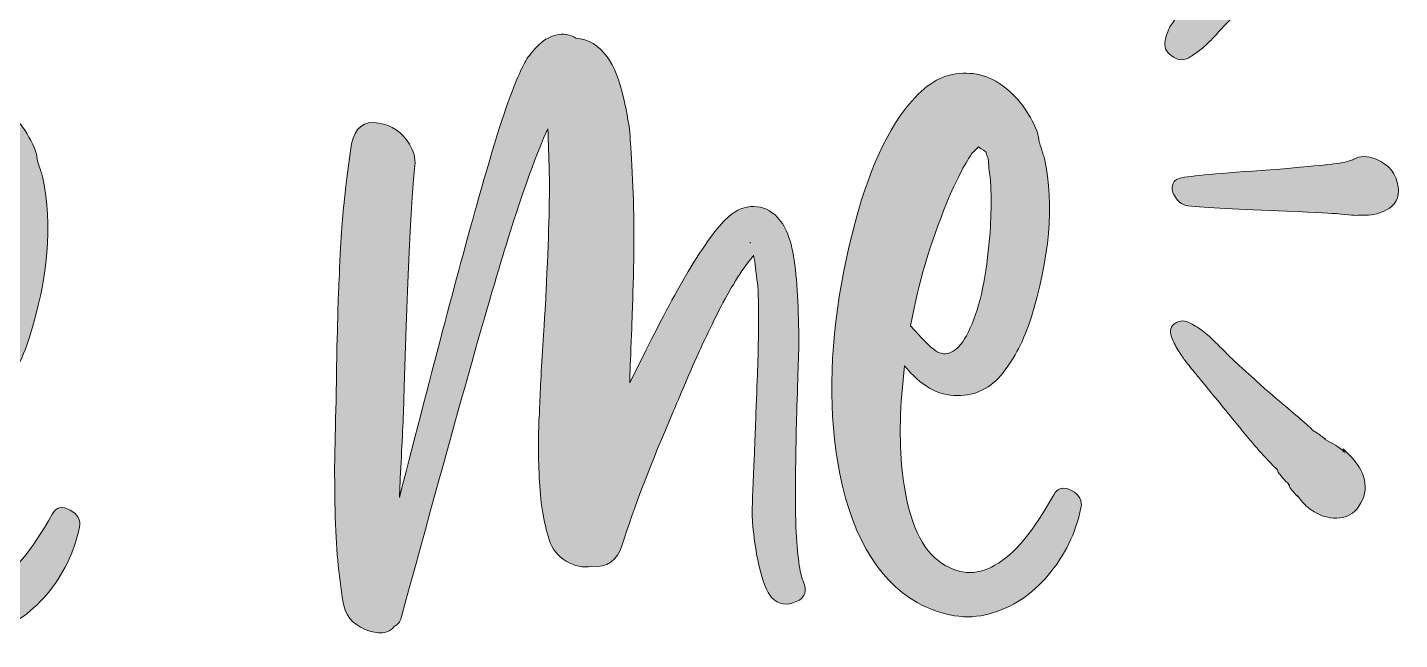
# Model space of a CAD drawing. Header units: inches. Extents: x 177 to 903, y -1039 to -42.
# Drawn here: x 547.4 to 882.3, y -1010.3 to -861 of the extents above; entities that cross this region are included whole.
import ezdxf

# ---------------------------------------------------------------- set-up
doc = ezdxf.new("R2010")
doc.units = ezdxf.units.IN
doc.header["$MEASUREMENT"] = 0
doc.layers.add('Layer 1', color=7, linetype='Continuous')

# ---------------------------------------------------------------- blocks, each defined once
blk = doc.blocks.new('block 4')
at = {"layer": 'Layer 1', "true_color": 0x04d3da}
h = blk.add_hatch(color=132, dxfattribs=at)
h.dxf.hatch_style = 2
edge = h.paths.add_edge_path()
edge.add_spline(control_points=[(830.54, -868.57), (831.44, -868.1), (832.35, -867.51), (833.25, -866.8), (834.15, -866.1), (834.91, -865.45), (835.54, -864.84), (836.17, -864.24), (836.95, -863.42), (837.89, -862.4), (838.83, -861.37), (839.52, -860.63), (839.97, -860.16), (844.73, -855.5), (847.82, -852.52), (849.26, -851.21), (849.88, -850.65), (851.32, -849.39), (853.57, -847.43), (855.82, -845.46), (857.52, -843.92), (858.69, -842.8), (858.78, -842.71), (858.87, -842.59), (858.96, -842.46), (859.04, -842.32), (859.16, -842.2), (859.29, -842.11), (859.43, -842.01), (859.54, -841.92), (859.63, -841.83), (859.72, -841.73), (859.99, -841.55), (860.44, -841.26), (860.44, -841.26), (860.17, -841.4), (860.17, -841.4), (860.62, -841.12), (861.25, -840.68), (862.06, -840.07), (862.87, -839.46), (863.41, -839.06), (863.69, -838.87), (863.95, -838.68), (864.14, -838.54), (864.23, -838.45), (864.23, -838.45), (864.37, -838.58), (864.37, -838.58), (864.37, -838.58), (864.77, -838.44), (864.77, -838.44), (864.77, -838.44), (866.39, -837.17), (866.39, -837.17), (866.66, -836.98), (866.84, -836.84), (866.93, -836.75), (866.93, -836.75), (867.88, -836.18), (867.88, -836.18), (868.24, -835.99), (868.64, -835.57), (869.09, -834.93), (871.77, -831.68), (871.93, -828.2), (869.57, -824.5), (869.57, -824.5), (869.57, -824.36), (869.57, -824.36), (868.72, -823.01), (867.61, -821.93), (866.22, -821.14), (866.22, -821.14), (866.22, -821), (866.22, -821), (866.22, -821), (866.08, -820.86), (866.08, -820.86), (862.65, -818.56), (859.14, -818.76), (855.53, -821.48), (855.44, -821.58), (855.27, -821.76), (855, -822.04), (854.73, -822.32), (854.46, -822.62), (854.19, -822.95), (853.92, -823.27), (853.74, -823.48), (853.66, -823.57), (853.57, -823.67), (853.52, -823.76), (853.52, -823.85), (852.54, -825.15), (852.01, -825.89), (851.92, -826.07), (852.01, -826.07), (851.97, -826.26), (851.8, -826.63), (850.28, -828.67), (849.39, -829.96), (849.13, -830.51), (849.13, -830.51), (849, -830.65), (849, -830.65), (848.81, -830.75), (848.59, -830.96), (848.32, -831.28), (848.06, -831.61), (847.88, -831.86), (847.79, -832.05), (845.38, -834.84), (842.7, -838.23), (839.76, -842.21), (838.87, -843.42), (837.58, -845.18), (835.89, -847.49), (834.2, -849.81), (832.99, -851.44), (832.28, -852.36), (831.84, -853.01), (831.15, -853.98), (830.21, -855.28), (829.28, -856.58), (828.59, -857.55), (828.15, -858.2), (827.97, -858.48), (827.66, -858.92), (827.21, -859.52), (826.77, -860.12), (826.46, -860.56), (826.28, -860.84), (825.75, -861.86), (825.36, -863.01), (825.11, -864.29), (824.77, -865.67), (825.27, -866.87), (826.62, -867.89), (827.97, -868.92), (829.27, -869.14), (830.54, -868.57)], knot_values=[0, 0, 0, 0, 1, 1, 1, 2, 2, 2, 3, 3, 3, 4, 4, 4, 5, 5, 5, 6, 6, 6, 7, 7, 7, 8, 8, 8, 9, 9, 9, 10, 10, 10, 11, 11, 11, 12, 12, 12, 13, 13, 13, 14, 14, 14, 15, 15, 15, 16, 16, 16, 17, 17, 17, 18, 18, 18, 19, 19, 19, 20, 20, 20, 21, 21, 21, 22, 22, 22, 23, 23, 23, 24, 24, 24, 25, 25, 25, 26, 26, 26, 27, 27, 27, 28, 28, 28, 29, 29, 29, 30, 30, 30, 31, 31, 31, 32, 32, 32, 33, 33, 33, 34, 34, 34, 35, 35, 35, 36, 36, 36, 37, 37, 37, 38, 38, 38, 39, 39, 39, 40, 40, 40, 41, 41, 41, 42, 42, 42, 43, 43, 43, 44, 44, 44, 45, 45, 45, 46, 46, 46, 47, 47, 47, 47], degree=3, periodic=1)
h = blk.add_hatch(color=132, dxfattribs=at)
h.dxf.hatch_style = 2
edge = h.paths.add_edge_path()
edge.add_spline(control_points=[(735.02, -982.82), (734.84, -978.26), (734.84, -971.31), (735.03, -961.99), (735.08, -959.79), (735.17, -956.39), (735.31, -951.77), (735.45, -947.15), (735.56, -943.47), (735.65, -940.73), (735.73, -937.98), (735.71, -934.65), (735.59, -930.72), (735.47, -926.8), (735.24, -923.24), (734.9, -920.04), (734.23, -913.84), (732.78, -909.62), (730.54, -907.38), (728.86, -905.59), (726.93, -904.69), (724.73, -904.68), (722.54, -904.68), (720.55, -905.47), (718.75, -907.06), (716.41, -908.93), (713.29, -913.06), (709.39, -919.44), (705.94, -925.17), (702.28, -931.96), (698.41, -939.8), (698.41, -939.8), (694.45, -947.69), (694.45, -947.69), (694.5, -945.41), (694.62, -942.05), (694.81, -937.61), (694.99, -933.18), (695.11, -929.86), (695.16, -927.67), (695.59, -916.79), (695.58, -906.96), (695.14, -898.2), (694.86, -893.09), (694.65, -889.5), (694.52, -887.45), (694.39, -885.4), (693.85, -882.28), (692.9, -878.09), (691.95, -873.91), (690.63, -870.6), (688.94, -868.16), (686.87, -865.37), (684.33, -863.86), (681.31, -863.65), (679.92, -862.67), (678.27, -862.43), (676.36, -862.92), (674.73, -863.32), (673.21, -864.24), (671.82, -865.68), (670.43, -867.13), (669.43, -868.42), (668.81, -869.58), (668.2, -870.74), (667.45, -872.37), (666.58, -874.49), (664.4, -879.65), (661.38, -889.07), (657.53, -902.76), (653, -918.84), (646.57, -943.14), (638.25, -975.65), (638.3, -973.55), (638.42, -970.69), (638.63, -967.07), (638.83, -963.46), (639, -960.17), (639.12, -957.2), (639.25, -954.22), (639.33, -951.41), (639.37, -948.76), (640.29, -920.6), (641.17, -902.58), (642.03, -894.7), (642.17, -892.87), (641.73, -891.14), (640.69, -889.52), (638.9, -886.54), (636.4, -884.81), (633.19, -884.32), (629.52, -883.75), (627.32, -885.44), (626.57, -889.38), (626.08, -892.41), (625.64, -895.64), (625.25, -899.07), (624.86, -902.51), (624.55, -905.41), (624.32, -907.79), (624.09, -910.17), (623.89, -913.58), (623.7, -918.02), (623.51, -922.45), (623.38, -925.4), (623.32, -926.87), (623.26, -928.33), (623.16, -931.71), (623.04, -937.01), (622.91, -942.32), (622.86, -945.33), (622.87, -946.06), (622.88, -946.7), (622.81, -950.16), (622.66, -956.42), (622.51, -962.68), (622.43, -966.77), (622.42, -968.69), (622.41, -970.61), (622.45, -973.95), (622.54, -978.69), (622.63, -983.45), (622.85, -987.53), (623.19, -990.95), (623.53, -994.37), (623.97, -997.81), (624.49, -1001.27), (624.91, -1004.28), (626.71, -1006.46), (629.89, -1007.82), (633.07, -1009.17), (635.47, -1008.92), (637.07, -1007.06), (637.89, -1006.68), (638.42, -1005.98), (638.68, -1004.97), (651.99, -956.19), (660.67, -925.41), (664.72, -912.63), (668.5, -900.5), (671.75, -891.52), (674.47, -885.71), (674.5, -886.9), (674.55, -888.7), (674.65, -891.12), (674.74, -893.54), (674.8, -895.35), (674.82, -896.53), (674.94, -902.93), (674.67, -912.53), (674.01, -925.33), (673.95, -927.07), (673.69, -931.51), (673.24, -938.65), (672.78, -945.78), (672.5, -951.32), (672.39, -955.25), (672.11, -959.73), (672.1, -964.9), (672.35, -970.74), (672.6, -976.58), (673.41, -981.64), (674.77, -985.91), (675.45, -988.18), (676.84, -989.93), (678.92, -991.17), (681, -992.41), (683.08, -992.83), (685.18, -992.42), (688.93, -992.81), (691.41, -991.07), (692.61, -987.2), (695.46, -978.2), (699.63, -967.29), (705.14, -954.48), (705.58, -953.46), (706.6, -951.07), (708.22, -947.29), (709.84, -943.51), (711.02, -940.82), (711.76, -939.2), (712.51, -937.59), (713.61, -935.31), (715.06, -932.35), (716.51, -929.4), (717.9, -926.79), (719.23, -924.53), (720.55, -922.26), (721.97, -920.11), (723.49, -918.07), (723.67, -917.89), (723.89, -917.63), (724.16, -917.3), (724.42, -916.98), (724.6, -916.73), (724.69, -916.54), (724.89, -917.54), (725.16, -919.55), (725.49, -922.56), (725.8, -924.38), (725.93, -927.62), (725.89, -932.28), (725.84, -936.94), (725.79, -940.19), (725.73, -942.02), (725.68, -943.84), (725.56, -947.09), (725.37, -951.75), (725.19, -956.42), (725.07, -959.67), (725.01, -961.49), (725.02, -961.68), (724.89, -964.54), (724.63, -970.07), (724.37, -975.6), (724.28, -979.28), (724.37, -981.11), (724.45, -982.94), (724.8, -985.71), (725.42, -989.45), (726.04, -993.19), (726.97, -996.32), (728.2, -998.85), (728.2, -998.85), (729.05, -1000.07), (729.05, -1000.07), (730.82, -1001.77), (732.84, -1002.1), (735.1, -1001.05), (737.28, -1000.09), (737.84, -998.44), (736.79, -996.08), (735.93, -994.27), (735.34, -989.85), (735.02, -982.82)], knot_values=[0, 0, 0, 0, 1, 1, 1, 2, 2, 2, 3, 3, 3, 4, 4, 4, 5, 5, 5, 6, 6, 6, 7, 7, 7, 8, 8, 8, 9, 9, 9, 10, 10, 10, 11, 11, 11, 12, 12, 12, 13, 13, 13, 14, 14, 14, 15, 15, 15, 16, 16, 16, 17, 17, 17, 18, 18, 18, 19, 19, 19, 20, 20, 20, 21, 21, 21, 22, 22, 22, 23, 23, 23, 24, 24, 24, 25, 25, 25, 26, 26, 26, 27, 27, 27, 28, 28, 28, 29, 29, 29, 30, 30, 30, 31, 31, 31, 32, 32, 32, 33, 33, 33, 34, 34, 34, 35, 35, 35, 36, 36, 36, 37, 37, 37, 38, 38, 38, 39, 39, 39, 40, 40, 40, 41, 41, 41, 42, 42, 42, 43, 43, 43, 44, 44, 44, 45, 45, 45, 46, 46, 46, 47, 47, 47, 48, 48, 48, 49, 49, 49, 50, 50, 50, 51, 51, 51, 52, 52, 52, 53, 53, 53, 54, 54, 54, 55, 55, 55, 56, 56, 56, 57, 57, 57, 58, 58, 58, 59, 59, 59, 60, 60, 60, 61, 61, 61, 62, 62, 62, 63, 63, 63, 64, 64, 64, 65, 65, 65, 66, 66, 66, 67, 67, 67, 68, 68, 68, 69, 69, 69, 70, 70, 70, 71, 71, 71, 72, 72, 72, 73, 73, 73, 74, 74, 74, 75, 75, 75, 76, 76, 76, 77, 77, 77, 78, 78, 78, 78], degree=3, periodic=1)
edge = h.paths.add_edge_path()
edge.add_spline(control_points=[(723.81, -913.41), (723.81, -913.41), (723.95, -913.54), (723.95, -913.54), (723.86, -913.63), (723.81, -913.59), (723.81, -913.41)], knot_values=[0, 0, 0, 0, 1, 1, 1, 2, 2, 2, 2], degree=3, periodic=1)
h = blk.add_hatch(color=132, dxfattribs=at)
h.dxf.hatch_style = 2
edge = h.paths.add_edge_path()
edge.add_spline(control_points=[(802.29, -973.98), (800.35, -972.92), (798.89, -973.27), (797.92, -975.02), (788.21, -992.57), (778.81, -997.92), (769.72, -991.06), (765.08, -987.49), (762.16, -980.19), (760.94, -969.16), (760.15, -961.59), (760.35, -953.04), (761.54, -943.51), (765.38, -948.37), (769.67, -950.81), (774.43, -950.8), (778.9, -950.81), (782.59, -948.98), (785.49, -945.31), (788.39, -941.65), (790.66, -937.24), (792.3, -932.09), (796.94, -917.38), (798.06, -904.34), (795.65, -892.96), (795.55, -892.6), (795.43, -892.19), (795.28, -891.73), (795.14, -891.28), (794.96, -890.76), (794.77, -890.17), (794.58, -889.58), (794.43, -889.14), (794.34, -888.87), (794.32, -888.24), (794.17, -887.42), (793.88, -886.41), (791.95, -881.61), (789.07, -877.83), (785.23, -875.07), (781.38, -872.31), (777.05, -871.52), (772.23, -872.71), (768.32, -873.71), (764.36, -877.03), (760.36, -882.68), (754.58, -891.11), (750.03, -903.67), (746.7, -920.36), (743.37, -937.24), (742.85, -952.7), (745.13, -966.72), (748.02, -983.94), (754.5, -995.46), (764.58, -1001.3), (770.85, -1004.65), (776.74, -1005.56), (782.24, -1004.04), (787.74, -1002.52), (792.52, -999.37), (796.59, -994.58), (800.65, -989.8), (803.31, -984.33), (804.56, -978.18), (804.99, -976.44), (804.23, -975.04), (802.29, -973.98)], knot_values=[0, 0, 0, 0, 1, 1, 1, 2, 2, 2, 3, 3, 3, 4, 4, 4, 5, 5, 5, 6, 6, 6, 7, 7, 7, 8, 8, 8, 9, 9, 9, 10, 10, 10, 11, 11, 11, 12, 12, 12, 13, 13, 13, 14, 14, 14, 15, 15, 15, 16, 16, 16, 17, 17, 17, 18, 18, 18, 19, 19, 19, 20, 20, 20, 21, 21, 21, 22, 22, 22, 22], degree=3, periodic=1)
edge = h.paths.add_edge_path()
edge.add_spline(control_points=[(771.87, -903.7), (774.05, -898.45), (776.08, -894.48), (777.94, -891.79), (777.94, -891.79), (778.08, -891.52), (778.08, -891.52), (778.26, -891.43), (778.5, -891.21), (778.82, -890.89), (779.13, -890.56), (779.38, -890.31), (779.56, -890.12), (780.57, -890.83), (781.18, -891.23), (781.36, -891.32), (781.36, -891.5), (781.41, -891.73), (781.51, -892), (781.61, -892.27), (781.7, -892.5), (781.8, -892.68), (781.8, -892.77), (781.85, -892.86), (781.94, -892.95), (781.94, -892.95), (781.95, -893.23), (781.95, -893.23), (781.96, -893.68), (782.01, -894.39), (782.12, -895.35), (782.23, -896.3), (782.34, -897.01), (782.44, -897.46), (782.83, -903.31), (782.67, -909.29), (781.96, -915.43), (781.04, -924.4), (779.26, -931.34), (776.61, -936.23), (774.23, -940.39), (771.69, -941.58), (769.01, -939.81), (767.62, -938.83), (765.61, -936.81), (762.99, -933.75), (764.89, -923.39), (767.85, -913.37), (771.87, -903.7)], knot_values=[0, 0, 0, 0, 1, 1, 1, 2, 2, 2, 3, 3, 3, 4, 4, 4, 5, 5, 5, 6, 6, 6, 7, 7, 7, 8, 8, 8, 9, 9, 9, 10, 10, 10, 11, 11, 11, 12, 12, 12, 13, 13, 13, 14, 14, 14, 15, 15, 15, 16, 16, 16, 16], degree=3, periodic=1)
h = blk.add_hatch(color=132, dxfattribs=at)
h.dxf.hatch_style = 2
edge = h.paths.add_edge_path()
edge.add_spline(control_points=[(557.84, -978.71), (555.9, -977.66), (554.45, -978), (553.48, -979.76), (543.76, -997.31), (534.36, -1002.66), (525.28, -995.79), (520.64, -992.23), (517.71, -984.93), (516.49, -973.89), (515.7, -966.33), (515.91, -957.78), (517.09, -948.25), (520.93, -953.11), (525.23, -955.54), (529.98, -955.54), (534.46, -955.55), (538.15, -953.72), (541.05, -950.05), (543.94, -946.38), (546.21, -941.98), (547.85, -936.83), (552.5, -922.12), (553.62, -909.07), (551.2, -897.7), (551.1, -897.33), (550.98, -896.93), (550.84, -896.47), (550.69, -896.02), (550.52, -895.5), (550.33, -894.9), (550.13, -894.31), (549.98, -893.88), (549.89, -893.61), (549.88, -892.97), (549.72, -892.15), (549.43, -891.15), (547.51, -886.35), (544.62, -882.56), (540.78, -879.8), (536.93, -877.05), (532.6, -876.26), (527.78, -877.45), (523.87, -878.44), (519.91, -881.76), (515.91, -887.41), (510.13, -895.84), (505.58, -908.4), (502.25, -925.1), (498.92, -941.98), (498.4, -957.43), (500.68, -971.46), (503.57, -988.67), (510.06, -1000.2), (520.13, -1006.04), (526.41, -1009.39), (532.3, -1010.3), (537.8, -1008.78), (543.29, -1007.26), (548.08, -1004.1), (552.14, -999.32), (556.21, -994.53), (558.87, -989.07), (560.12, -982.92), (560.54, -981.18), (559.78, -979.77), (557.84, -978.71)], knot_values=[0, 0, 0, 0, 1, 1, 1, 2, 2, 2, 3, 3, 3, 4, 4, 4, 5, 5, 5, 6, 6, 6, 7, 7, 7, 8, 8, 8, 9, 9, 9, 10, 10, 10, 11, 11, 11, 12, 12, 12, 13, 13, 13, 14, 14, 14, 15, 15, 15, 16, 16, 16, 17, 17, 17, 18, 18, 18, 19, 19, 19, 20, 20, 20, 21, 21, 21, 22, 22, 22, 22], degree=3, periodic=1)
edge = h.paths.add_edge_path()
edge.add_spline(control_points=[(527.42, -908.44), (529.6, -903.19), (531.63, -899.22), (533.5, -896.53), (533.5, -896.53), (533.63, -896.26), (533.63, -896.26), (533.81, -896.16), (534.06, -895.95), (534.37, -895.62), (534.68, -895.3), (534.93, -895.04), (535.11, -894.85), (536.13, -895.57), (536.73, -895.97), (536.91, -896.05), (536.92, -896.24), (536.97, -896.46), (537.06, -896.74), (537.16, -897.01), (537.26, -897.24), (537.35, -897.42), (537.35, -897.51), (537.4, -897.6), (537.5, -897.69), (537.5, -897.69), (537.5, -897.96), (537.5, -897.96), (537.51, -898.42), (537.57, -899.13), (537.68, -900.08), (537.79, -901.04), (537.89, -901.75), (537.99, -902.2), (538.38, -908.04), (538.22, -914.03), (537.52, -920.17), (536.6, -929.14), (534.81, -936.07), (532.16, -940.97), (529.78, -945.13), (527.24, -946.32), (524.56, -944.54), (523.17, -943.56), (521.16, -941.55), (518.55, -938.49), (520.45, -928.13), (523.41, -918.11), (527.42, -908.44)], knot_values=[0, 0, 0, 0, 1, 1, 1, 2, 2, 2, 3, 3, 3, 4, 4, 4, 5, 5, 5, 6, 6, 6, 7, 7, 7, 8, 8, 8, 9, 9, 9, 10, 10, 10, 11, 11, 11, 12, 12, 12, 13, 13, 13, 14, 14, 14, 15, 15, 15, 16, 16, 16, 16], degree=3, periodic=1)
h = blk.add_hatch(color=132, dxfattribs=at)
h.dxf.hatch_style = 2
edge = h.paths.add_edge_path()
edge.add_spline(control_points=[(882, -899.92), (881.57, -896.73), (879.79, -894.48), (876.66, -893.17), (874.45, -892.3), (872.62, -892.29), (871.18, -893.14), (870.82, -893.33), (870.45, -893.48), (870.09, -893.57), (868.82, -893.96), (866.95, -894.27), (864.49, -894.51), (864.31, -894.51), (860.52, -894.86), (853.13, -895.55), (840.26, -896.44), (832.28, -897.14), (829.19, -897.66), (827.82, -897.87), (827.05, -898.52), (826.89, -899.62), (826.73, -900.72), (827.07, -901.79), (827.91, -902.82), (828.76, -903.85), (829.68, -904.41), (830.69, -904.48), (834.99, -904.94), (843.04, -905.38), (854.84, -905.79), (862.52, -906.19), (866.45, -906.39), (866.64, -906.39), (866.91, -906.38), (867.69, -906.46), (868.97, -906.62), (870.25, -906.78), (871.17, -906.85), (871.72, -906.84), (872.27, -906.83), (873.04, -906.81), (874.05, -906.79), (875.05, -906.77), (875.94, -906.67), (876.71, -906.47), (877.49, -906.27), (878.23, -905.98), (878.96, -905.6), (881.31, -904.46), (882.33, -902.57), (882, -899.92)], knot_values=[0, 0, 0, 0, 1, 1, 1, 2, 2, 2, 3, 3, 3, 4, 4, 4, 5, 5, 5, 6, 6, 6, 7, 7, 7, 8, 8, 8, 9, 9, 9, 10, 10, 10, 11, 11, 11, 12, 12, 12, 13, 13, 13, 14, 14, 14, 15, 15, 15, 16, 16, 16, 17, 17, 17, 17], degree=3, periodic=1)
h = blk.add_hatch(color=132, dxfattribs=at)
h.dxf.hatch_style = 2
edge = h.paths.add_edge_path()
edge.add_spline(control_points=[(870.81, -966.07), (870.81, -966.07), (868.57, -963.78), (868.57, -963.78), (868.57, -963.78), (868.72, -964.33), (868.72, -964.33), (868.8, -964.47), (868.85, -964.56), (868.89, -964.63), (868.77, -964.52), (868.58, -964.33), (868.3, -964.06), (867.56, -963.44), (866.13, -962.55), (864, -961.4), (864, -961.4), (864.28, -961.4), (864.28, -961.4), (864.28, -961.4), (863.72, -961), (863.72, -961), (863.35, -960.73), (862.96, -960.44), (862.54, -960.13), (862.12, -959.82), (861.87, -959.67), (861.78, -959.67), (861.78, -959.67), (861.64, -959.67), (861.64, -959.67), (861.64, -959.67), (861.5, -959.53), (861.5, -959.53), (861.4, -959.45), (861.29, -959.36), (861.15, -959.27), (861.01, -959.18), (860.9, -959.07), (860.8, -958.93), (860.71, -958.8), (860.61, -958.68), (860.52, -958.59), (858.38, -956.72), (855.09, -953.9), (850.63, -950.15), (849.6, -949.26), (846.49, -946.44), (841.28, -941.69), (840.81, -941.25), (839.86, -940.28), (838.41, -938.8), (836.97, -937.32), (835.71, -936.16), (834.64, -935.31), (833.58, -934.47), (832.44, -933.73), (831.24, -933.12), (829.95, -932.41), (828.74, -932.41), (827.61, -933.12), (826.48, -933.83), (826.16, -934.95), (826.65, -936.5), (827.03, -937.5), (827.55, -938.53), (828.22, -939.62), (828.88, -940.7), (829.46, -941.58), (829.98, -942.26), (830.5, -942.93), (831.27, -943.9), (832.3, -945.16), (833.33, -946.42), (834.03, -947.27), (834.4, -947.72), (835.34, -948.89), (836.74, -950.6), (838.62, -952.85), (840.49, -955.1), (841.89, -956.81), (842.83, -957.98), (845.45, -961.31), (848.3, -964.59), (851.38, -967.82), (851.38, -967.82), (852.36, -968.76), (852.36, -968.76), (852.36, -968.76), (852.5, -968.89), (852.5, -968.89), (852.5, -968.89), (852.5, -969.03), (852.5, -969.03), (852.6, -969.3), (852.78, -969.62), (853.07, -969.98), (853.35, -970.34), (853.6, -970.65), (853.84, -970.92), (854.07, -971.19), (854.35, -971.48), (854.68, -971.8), (855, -972.11), (855.26, -972.4), (855.45, -972.67), (855.45, -972.67), (855.45, -972.81), (855.45, -972.81), (855.45, -972.81), (855.31, -972.68), (855.31, -972.68), (855.51, -973.31), (856.25, -974.26), (857.56, -975.51), (857.56, -975.51), (857.9, -975.84), (857.9, -975.84), (858.05, -976.02), (858.21, -976.23), (858.4, -976.46), (858.77, -976.9), (859.1, -977.26), (859.38, -977.53), (859.85, -978.07), (860.54, -978.61), (861.47, -979.14), (863.13, -980.2), (864.97, -980.71), (866.98, -980.67), (868.99, -980.64), (870.62, -979.92), (871.87, -978.52), (873.48, -976.48), (874.14, -974.37), (873.88, -972.18), (873.6, -969.99), (872.58, -967.96), (870.81, -966.07)], knot_values=[0, 0, 0, 0, 1, 1, 1, 2, 2, 2, 3, 3, 3, 4, 4, 4, 5, 5, 5, 6, 6, 6, 7, 7, 7, 8, 8, 8, 9, 9, 9, 10, 10, 10, 11, 11, 11, 12, 12, 12, 13, 13, 13, 14, 14, 14, 15, 15, 15, 16, 16, 16, 17, 17, 17, 18, 18, 18, 19, 19, 19, 20, 20, 20, 21, 21, 21, 22, 22, 22, 23, 23, 23, 24, 24, 24, 25, 25, 25, 26, 26, 26, 27, 27, 27, 28, 28, 28, 29, 29, 29, 30, 30, 30, 31, 31, 31, 32, 32, 32, 33, 33, 33, 34, 34, 34, 35, 35, 35, 36, 36, 36, 37, 37, 37, 38, 38, 38, 39, 39, 39, 40, 40, 40, 41, 41, 41, 42, 42, 42, 43, 43, 43, 44, 44, 44, 45, 45, 45, 46, 46, 46, 46], degree=3, periodic=1)
edge = h.paths.add_edge_path()
edge.add_spline(control_points=[(857.28, -975.11), (857.28, -975.11), (857.42, -975.24), (857.42, -975.24), (857.42, -975.24), (857.56, -975.37), (857.56, -975.37), (857.63, -975.48), (857.73, -975.61), (857.83, -975.75), (857.83, -975.75), (857.28, -975.11), (857.28, -975.11)], knot_values=[0, 0, 0, 0, 1, 1, 1, 2, 2, 2, 3, 3, 3, 4, 4, 4, 4], degree=3, periodic=1)
edge = h.paths.add_edge_path()
edge.add_spline(control_points=[(869, -964.74), (869, -964.73), (869, -964.74), (869, -964.74), (869.03, -964.76), (869.02, -964.76), (869, -964.74)], knot_values=[0, 0, 0, 0, 1, 1, 1, 2, 2, 2, 2], degree=3, periodic=1)
at = {"layer": 'Layer 1', "lineweight": 0}
for points, knots in [([(830.54, -868.57), (831.44, -868.1), (832.35, -867.51), (833.25, -866.8), (834.15, -866.1), (834.91, -865.45), (835.54, -864.84), (836.17, -864.24), (836.95, -863.42), (837.89, -862.4), (838.83, -861.37), (839.52, -860.63), (839.97, -860.16), (844.73, -855.5), (847.82, -852.52), (849.26, -851.21), (849.88, -850.65), (851.32, -849.39), (853.57, -847.43), (855.82, -845.46), (857.52, -843.92), (858.69, -842.8), (858.78, -842.71), (858.87, -842.59), (858.96, -842.46), (859.04, -842.32), (859.16, -842.2), (859.29, -842.11), (859.43, -842.01), (859.54, -841.92), (859.63, -841.83), (859.72, -841.73), (859.99, -841.55), (860.44, -841.26), (860.44, -841.26), (860.17, -841.4), (860.17, -841.4), (860.62, -841.12), (861.25, -840.68), (862.06, -840.07), (862.87, -839.46), (863.41, -839.06), (863.69, -838.87), (863.95, -838.68), (864.14, -838.54), (864.23, -838.45), (864.23, -838.45), (864.37, -838.58), (864.37, -838.58), (864.37, -838.58), (864.77, -838.44), (864.77, -838.44), (864.77, -838.44), (866.39, -837.17), (866.39, -837.17), (866.66, -836.98), (866.84, -836.84), (866.93, -836.75), (866.93, -836.75), (867.88, -836.18), (867.88, -836.18), (868.24, -835.99), (868.64, -835.57), (869.09, -834.93), (871.77, -831.68), (871.93, -828.2), (869.57, -824.5), (869.57, -824.5), (869.57, -824.36), (869.57, -824.36), (868.72, -823.01), (867.61, -821.93), (866.22, -821.14), (866.22, -821.14), (866.22, -821), (866.22, -821), (866.22, -821), (866.08, -820.86), (866.08, -820.86), (862.65, -818.56), (859.14, -818.76), (855.53, -821.48), (855.44, -821.58), (855.27, -821.76), (855, -822.04), (854.73, -822.32), (854.46, -822.62), (854.19, -822.95), (853.92, -823.27), (853.74, -823.48), (853.66, -823.57), (853.57, -823.67), (853.52, -823.76), (853.52, -823.85), (852.54, -825.15), (852.01, -825.89), (851.92, -826.07), (852.01, -826.07), (851.97, -826.26), (851.8, -826.63), (850.28, -828.67), (849.39, -829.96), (849.13, -830.51), (849.13, -830.51), (849, -830.65), (849, -830.65), (848.81, -830.75), (848.59, -830.96), (848.32, -831.28), (848.06, -831.61), (847.88, -831.86), (847.79, -832.05), (845.38, -834.84), (842.7, -838.23), (839.76, -842.21), (838.87, -843.42), (837.58, -845.18), (835.89, -847.49), (834.2, -849.81), (832.99, -851.44), (832.28, -852.36), (831.84, -853.01), (831.15, -853.98), (830.21, -855.28), (829.28, -856.58), (828.59, -857.55), (828.15, -858.2), (827.97, -858.48), (827.66, -858.92), (827.21, -859.52), (826.77, -860.12), (826.46, -860.56), (826.28, -860.84), (825.75, -861.86), (825.36, -863.01), (825.11, -864.29), (824.77, -865.67), (825.27, -866.87), (826.62, -867.89), (827.97, -868.92), (829.27, -869.14), (830.54, -868.57)], [0, 0, 0, 0, 1, 1, 1, 2, 2, 2, 3, 3, 3, 4, 4, 4, 5, 5, 5, 6, 6, 6, 7, 7, 7, 8, 8, 8, 9, 9, 9, 10, 10, 10, 11, 11, 11, 12, 12, 12, 13, 13, 13, 14, 14, 14, 15, 15, 15, 16, 16, 16, 17, 17, 17, 18, 18, 18, 19, 19, 19, 20, 20, 20, 21, 21, 21, 22, 22, 22, 23, 23, 23, 24, 24, 24, 25, 25, 25, 26, 26, 26, 27, 27, 27, 28, 28, 28, 29, 29, 29, 30, 30, 30, 31, 31, 31, 32, 32, 32, 33, 33, 33, 34, 34, 34, 35, 35, 35, 36, 36, 36, 37, 37, 37, 38, 38, 38, 39, 39, 39, 40, 40, 40, 41, 41, 41, 42, 42, 42, 43, 43, 43, 44, 44, 44, 45, 45, 45, 46, 46, 46, 47, 47, 47, 47]), ([(735.02, -982.82), (734.84, -978.26), (734.84, -971.31), (735.03, -961.99), (735.08, -959.79), (735.17, -956.39), (735.31, -951.77), (735.45, -947.15), (735.56, -943.47), (735.65, -940.73), (735.73, -937.98), (735.71, -934.65), (735.59, -930.72), (735.47, -926.8), (735.24, -923.24), (734.9, -920.04), (734.23, -913.84), (732.78, -909.62), (730.54, -907.38), (728.86, -905.59), (726.93, -904.69), (724.73, -904.68), (722.54, -904.68), (720.55, -905.47), (718.75, -907.06), (716.41, -908.93), (713.29, -913.06), (709.39, -919.44), (705.94, -925.17), (702.28, -931.96), (698.41, -939.8), (698.41, -939.8), (694.45, -947.69), (694.45, -947.69), (694.5, -945.41), (694.62, -942.05), (694.81, -937.61), (694.99, -933.18), (695.11, -929.86), (695.16, -927.67), (695.59, -916.79), (695.58, -906.96), (695.14, -898.2), (694.86, -893.09), (694.65, -889.5), (694.52, -887.45), (694.39, -885.4), (693.85, -882.28), (692.9, -878.09), (691.95, -873.91), (690.63, -870.6), (688.94, -868.16), (686.87, -865.37), (684.33, -863.86), (681.31, -863.65), (679.92, -862.67), (678.27, -862.43), (676.36, -862.92), (674.73, -863.32), (673.21, -864.24), (671.82, -865.68), (670.43, -867.13), (669.43, -868.42), (668.81, -869.58), (668.2, -870.74), (667.45, -872.37), (666.58, -874.49), (664.4, -879.65), (661.38, -889.07), (657.53, -902.76), (653, -918.84), (646.57, -943.14), (638.25, -975.65), (638.3, -973.55), (638.42, -970.69), (638.63, -967.07), (638.83, -963.46), (639, -960.17), (639.12, -957.2), (639.25, -954.22), (639.33, -951.41), (639.37, -948.76), (640.29, -920.6), (641.17, -902.58), (642.03, -894.7), (642.17, -892.87), (641.73, -891.14), (640.69, -889.52), (638.9, -886.54), (636.4, -884.81), (633.19, -884.32), (629.52, -883.75), (627.32, -885.44), (626.57, -889.38), (626.08, -892.41), (625.64, -895.64), (625.25, -899.07), (624.86, -902.51), (624.55, -905.41), (624.32, -907.79), (624.09, -910.17), (623.89, -913.58), (623.7, -918.02), (623.51, -922.45), (623.38, -925.4), (623.32, -926.87), (623.26, -928.33), (623.16, -931.71), (623.04, -937.01), (622.91, -942.32), (622.86, -945.33), (622.87, -946.06), (622.88, -946.7), (622.81, -950.16), (622.66, -956.42), (622.51, -962.68), (622.43, -966.77), (622.42, -968.69), (622.41, -970.61), (622.45, -973.95), (622.54, -978.69), (622.63, -983.45), (622.85, -987.53), (623.19, -990.95), (623.53, -994.37), (623.97, -997.81), (624.49, -1001.27), (624.91, -1004.28), (626.71, -1006.46), (629.89, -1007.82), (633.07, -1009.17), (635.47, -1008.92), (637.07, -1007.06), (637.89, -1006.68), (638.42, -1005.98), (638.68, -1004.97), (651.99, -956.19), (660.67, -925.41), (664.72, -912.63), (668.5, -900.5), (671.75, -891.52), (674.47, -885.71), (674.5, -886.9), (674.55, -888.7), (674.65, -891.12), (674.74, -893.54), (674.8, -895.35), (674.82, -896.53), (674.94, -902.93), (674.67, -912.53), (674.01, -925.33), (673.95, -927.07), (673.69, -931.51), (673.24, -938.65), (672.78, -945.78), (672.5, -951.32), (672.39, -955.25), (672.11, -959.73), (672.1, -964.9), (672.35, -970.74), (672.6, -976.58), (673.41, -981.64), (674.77, -985.91), (675.45, -988.18), (676.84, -989.93), (678.92, -991.17), (681, -992.41), (683.08, -992.83), (685.18, -992.42), (688.93, -992.81), (691.41, -991.07), (692.61, -987.2), (695.46, -978.2), (699.63, -967.29), (705.14, -954.48), (705.58, -953.46), (706.6, -951.07), (708.22, -947.29), (709.84, -943.51), (711.02, -940.82), (711.76, -939.2), (712.51, -937.59), (713.61, -935.31), (715.06, -932.35), (716.51, -929.4), (717.9, -926.79), (719.23, -924.53), (720.55, -922.26), (721.97, -920.11), (723.49, -918.07), (723.67, -917.89), (723.89, -917.63), (724.16, -917.3), (724.42, -916.98), (724.6, -916.73), (724.69, -916.54), (724.89, -917.54), (725.16, -919.55), (725.49, -922.56), (725.8, -924.38), (725.93, -927.62), (725.89, -932.28), (725.84, -936.94), (725.79, -940.19), (725.73, -942.02), (725.68, -943.84), (725.56, -947.09), (725.37, -951.75), (725.19, -956.42), (725.07, -959.67), (725.01, -961.49), (725.02, -961.68), (724.89, -964.54), (724.63, -970.07), (724.37, -975.6), (724.28, -979.28), (724.37, -981.11), (724.45, -982.94), (724.8, -985.71), (725.42, -989.45), (726.04, -993.19), (726.97, -996.32), (728.2, -998.85), (728.2, -998.85), (729.05, -1000.07), (729.05, -1000.07), (730.82, -1001.77), (732.84, -1002.1), (735.1, -1001.05), (737.28, -1000.09), (737.84, -998.44), (736.79, -996.08), (735.93, -994.27), (735.34, -989.85), (735.02, -982.82)], [0, 0, 0, 0, 1, 1, 1, 2, 2, 2, 3, 3, 3, 4, 4, 4, 5, 5, 5, 6, 6, 6, 7, 7, 7, 8, 8, 8, 9, 9, 9, 10, 10, 10, 11, 11, 11, 12, 12, 12, 13, 13, 13, 14, 14, 14, 15, 15, 15, 16, 16, 16, 17, 17, 17, 18, 18, 18, 19, 19, 19, 20, 20, 20, 21, 21, 21, 22, 22, 22, 23, 23, 23, 24, 24, 24, 25, 25, 25, 26, 26, 26, 27, 27, 27, 28, 28, 28, 29, 29, 29, 30, 30, 30, 31, 31, 31, 32, 32, 32, 33, 33, 33, 34, 34, 34, 35, 35, 35, 36, 36, 36, 37, 37, 37, 38, 38, 38, 39, 39, 39, 40, 40, 40, 41, 41, 41, 42, 42, 42, 43, 43, 43, 44, 44, 44, 45, 45, 45, 46, 46, 46, 47, 47, 47, 48, 48, 48, 49, 49, 49, 50, 50, 50, 51, 51, 51, 52, 52, 52, 53, 53, 53, 54, 54, 54, 55, 55, 55, 56, 56, 56, 57, 57, 57, 58, 58, 58, 59, 59, 59, 60, 60, 60, 61, 61, 61, 62, 62, 62, 63, 63, 63, 64, 64, 64, 65, 65, 65, 66, 66, 66, 67, 67, 67, 68, 68, 68, 69, 69, 69, 70, 70, 70, 71, 71, 71, 72, 72, 72, 73, 73, 73, 74, 74, 74, 75, 75, 75, 76, 76, 76, 77, 77, 77, 78, 78, 78, 78]), ([(802.29, -973.98), (800.35, -972.92), (798.89, -973.27), (797.92, -975.02), (788.21, -992.57), (778.81, -997.92), (769.72, -991.06), (765.08, -987.49), (762.16, -980.19), (760.94, -969.16), (760.15, -961.59), (760.35, -953.04), (761.54, -943.51), (765.38, -948.37), (769.67, -950.81), (774.43, -950.8), (778.9, -950.81), (782.59, -948.98), (785.49, -945.31), (788.39, -941.65), (790.66, -937.24), (792.3, -932.09), (796.94, -917.38), (798.06, -904.34), (795.65, -892.96), (795.55, -892.6), (795.43, -892.19), (795.28, -891.73), (795.14, -891.28), (794.96, -890.76), (794.77, -890.17), (794.58, -889.58), (794.43, -889.14), (794.34, -888.87), (794.32, -888.24), (794.17, -887.42), (793.88, -886.41), (791.95, -881.61), (789.07, -877.83), (785.23, -875.07), (781.38, -872.31), (777.05, -871.52), (772.23, -872.71), (768.32, -873.71), (764.36, -877.03), (760.36, -882.68), (754.58, -891.11), (750.03, -903.67), (746.7, -920.36), (743.37, -937.24), (742.85, -952.7), (745.13, -966.72), (748.02, -983.94), (754.5, -995.46), (764.58, -1001.3), (770.85, -1004.65), (776.74, -1005.56), (782.24, -1004.04), (787.74, -1002.52), (792.52, -999.37), (796.59, -994.58), (800.65, -989.8), (803.31, -984.33), (804.56, -978.18), (804.99, -976.44), (804.23, -975.04), (802.29, -973.98)], [0, 0, 0, 0, 1, 1, 1, 2, 2, 2, 3, 3, 3, 4, 4, 4, 5, 5, 5, 6, 6, 6, 7, 7, 7, 8, 8, 8, 9, 9, 9, 10, 10, 10, 11, 11, 11, 12, 12, 12, 13, 13, 13, 14, 14, 14, 15, 15, 15, 16, 16, 16, 17, 17, 17, 18, 18, 18, 19, 19, 19, 20, 20, 20, 21, 21, 21, 22, 22, 22, 22]), ([(557.84, -978.71), (555.9, -977.66), (554.45, -978), (553.48, -979.76), (543.76, -997.31), (534.36, -1002.66), (525.28, -995.79), (520.64, -992.23), (517.71, -984.93), (516.49, -973.89), (515.7, -966.33), (515.91, -957.78), (517.09, -948.25), (520.93, -953.11), (525.23, -955.54), (529.98, -955.54), (534.46, -955.55), (538.15, -953.72), (541.05, -950.05), (543.94, -946.38), (546.21, -941.98), (547.85, -936.83), (552.5, -922.12), (553.62, -909.07), (551.2, -897.7), (551.1, -897.33), (550.98, -896.93), (550.84, -896.47), (550.69, -896.02), (550.52, -895.5), (550.33, -894.9), (550.13, -894.31), (549.98, -893.88), (549.89, -893.61), (549.88, -892.97), (549.72, -892.15), (549.43, -891.15), (547.51, -886.35), (544.62, -882.56), (540.78, -879.8), (536.93, -877.05), (532.6, -876.26), (527.78, -877.45), (523.87, -878.44), (519.91, -881.76), (515.91, -887.41), (510.13, -895.84), (505.58, -908.4), (502.25, -925.1), (498.92, -941.98), (498.4, -957.43), (500.68, -971.46), (503.57, -988.67), (510.06, -1000.2), (520.13, -1006.04), (526.41, -1009.39), (532.3, -1010.3), (537.8, -1008.78), (543.29, -1007.26), (548.08, -1004.1), (552.14, -999.32), (556.21, -994.53), (558.87, -989.07), (560.12, -982.92), (560.54, -981.18), (559.78, -979.77), (557.84, -978.71)], [0, 0, 0, 0, 1, 1, 1, 2, 2, 2, 3, 3, 3, 4, 4, 4, 5, 5, 5, 6, 6, 6, 7, 7, 7, 8, 8, 8, 9, 9, 9, 10, 10, 10, 11, 11, 11, 12, 12, 12, 13, 13, 13, 14, 14, 14, 15, 15, 15, 16, 16, 16, 17, 17, 17, 18, 18, 18, 19, 19, 19, 20, 20, 20, 21, 21, 21, 22, 22, 22, 22]), ([(771.87, -903.7), (774.05, -898.45), (776.08, -894.48), (777.94, -891.79), (777.94, -891.79), (778.08, -891.52), (778.08, -891.52), (778.26, -891.43), (778.5, -891.21), (778.82, -890.89), (779.13, -890.56), (779.38, -890.31), (779.56, -890.12), (780.57, -890.83), (781.18, -891.23), (781.36, -891.32), (781.36, -891.5), (781.41, -891.73), (781.51, -892), (781.61, -892.27), (781.7, -892.5), (781.8, -892.68), (781.8, -892.77), (781.85, -892.86), (781.94, -892.95), (781.94, -892.95), (781.95, -893.23), (781.95, -893.23), (781.96, -893.68), (782.01, -894.39), (782.12, -895.35), (782.23, -896.3), (782.34, -897.01), (782.44, -897.46), (782.83, -903.31), (782.67, -909.29), (781.96, -915.43), (781.04, -924.4), (779.26, -931.34), (776.61, -936.23), (774.23, -940.39), (771.69, -941.58), (769.01, -939.81), (767.62, -938.83), (765.61, -936.81), (762.99, -933.75), (764.89, -923.39), (767.85, -913.37), (771.87, -903.7)], [0, 0, 0, 0, 1, 1, 1, 2, 2, 2, 3, 3, 3, 4, 4, 4, 5, 5, 5, 6, 6, 6, 7, 7, 7, 8, 8, 8, 9, 9, 9, 10, 10, 10, 11, 11, 11, 12, 12, 12, 13, 13, 13, 14, 14, 14, 15, 15, 15, 16, 16, 16, 16]), ([(882, -899.92), (881.57, -896.73), (879.79, -894.48), (876.66, -893.17), (874.45, -892.3), (872.62, -892.29), (871.18, -893.14), (870.82, -893.33), (870.45, -893.48), (870.09, -893.57), (868.82, -893.96), (866.95, -894.27), (864.49, -894.51), (864.31, -894.51), (860.52, -894.86), (853.13, -895.55), (840.26, -896.44), (832.28, -897.14), (829.19, -897.66), (827.82, -897.87), (827.05, -898.52), (826.89, -899.62), (826.73, -900.72), (827.07, -901.79), (827.91, -902.82), (828.76, -903.85), (829.68, -904.41), (830.69, -904.48), (834.99, -904.94), (843.04, -905.38), (854.84, -905.79), (862.52, -906.19), (866.45, -906.39), (866.64, -906.39), (866.91, -906.38), (867.69, -906.46), (868.97, -906.62), (870.25, -906.78), (871.17, -906.85), (871.72, -906.84), (872.27, -906.83), (873.04, -906.81), (874.05, -906.79), (875.05, -906.77), (875.94, -906.67), (876.71, -906.47), (877.49, -906.27), (878.23, -905.98), (878.96, -905.6), (881.31, -904.46), (882.33, -902.57), (882, -899.92)], [0, 0, 0, 0, 1, 1, 1, 2, 2, 2, 3, 3, 3, 4, 4, 4, 5, 5, 5, 6, 6, 6, 7, 7, 7, 8, 8, 8, 9, 9, 9, 10, 10, 10, 11, 11, 11, 12, 12, 12, 13, 13, 13, 14, 14, 14, 15, 15, 15, 16, 16, 16, 17, 17, 17, 17]), ([(723.81, -913.41), (723.81, -913.41), (723.95, -913.54), (723.95, -913.54), (723.86, -913.63), (723.81, -913.59), (723.81, -913.41)], [0, 0, 0, 0, 1, 1, 1, 2, 2, 2, 2]), ([(870.81, -966.07), (870.81, -966.07), (868.57, -963.78), (868.57, -963.78), (868.57, -963.78), (868.72, -964.33), (868.72, -964.33), (868.8, -964.47), (868.85, -964.56), (868.89, -964.63), (868.77, -964.52), (868.58, -964.33), (868.3, -964.06), (867.56, -963.44), (866.13, -962.55), (864, -961.4), (864, -961.4), (864.28, -961.4), (864.28, -961.4), (864.28, -961.4), (863.72, -961), (863.72, -961), (863.35, -960.73), (862.96, -960.44), (862.54, -960.13), (862.12, -959.82), (861.87, -959.67), (861.78, -959.67), (861.78, -959.67), (861.64, -959.67), (861.64, -959.67), (861.64, -959.67), (861.5, -959.53), (861.5, -959.53), (861.4, -959.45), (861.29, -959.36), (861.15, -959.27), (861.01, -959.18), (860.9, -959.07), (860.8, -958.93), (860.71, -958.8), (860.61, -958.68), (860.52, -958.59), (858.38, -956.72), (855.09, -953.9), (850.63, -950.15), (849.6, -949.26), (846.49, -946.44), (841.28, -941.69), (840.81, -941.25), (839.86, -940.28), (838.41, -938.8), (836.97, -937.32), (835.71, -936.16), (834.64, -935.31), (833.58, -934.47), (832.44, -933.73), (831.24, -933.12), (829.95, -932.41), (828.74, -932.41), (827.61, -933.12), (826.48, -933.83), (826.16, -934.95), (826.65, -936.5), (827.03, -937.5), (827.55, -938.53), (828.22, -939.62), (828.88, -940.7), (829.46, -941.58), (829.98, -942.26), (830.5, -942.93), (831.27, -943.9), (832.3, -945.16), (833.33, -946.42), (834.03, -947.27), (834.4, -947.72), (835.34, -948.89), (836.74, -950.6), (838.62, -952.85), (840.49, -955.1), (841.89, -956.81), (842.83, -957.98), (845.45, -961.31), (848.3, -964.59), (851.38, -967.82), (851.38, -967.82), (852.36, -968.76), (852.36, -968.76), (852.36, -968.76), (852.5, -968.89), (852.5, -968.89), (852.5, -968.89), (852.5, -969.03), (852.5, -969.03), (852.6, -969.3), (852.78, -969.62), (853.07, -969.98), (853.35, -970.34), (853.6, -970.65), (853.84, -970.92), (854.07, -971.19), (854.35, -971.48), (854.68, -971.8), (855, -972.11), (855.26, -972.4), (855.45, -972.67), (855.45, -972.67), (855.45, -972.81), (855.45, -972.81), (855.45, -972.81), (855.31, -972.68), (855.31, -972.68), (855.51, -973.31), (856.25, -974.26), (857.56, -975.51), (857.56, -975.51), (857.9, -975.84), (857.9, -975.84), (858.05, -976.02), (858.21, -976.23), (858.4, -976.46), (858.77, -976.9), (859.1, -977.26), (859.38, -977.53), (859.85, -978.07), (860.54, -978.61), (861.47, -979.14), (863.13, -980.2), (864.97, -980.71), (866.98, -980.67), (868.99, -980.64), (870.62, -979.92), (871.87, -978.52), (873.48, -976.48), (874.14, -974.37), (873.88, -972.18), (873.6, -969.99), (872.58, -967.96), (870.81, -966.07)], [0, 0, 0, 0, 1, 1, 1, 2, 2, 2, 3, 3, 3, 4, 4, 4, 5, 5, 5, 6, 6, 6, 7, 7, 7, 8, 8, 8, 9, 9, 9, 10, 10, 10, 11, 11, 11, 12, 12, 12, 13, 13, 13, 14, 14, 14, 15, 15, 15, 16, 16, 16, 17, 17, 17, 18, 18, 18, 19, 19, 19, 20, 20, 20, 21, 21, 21, 22, 22, 22, 23, 23, 23, 24, 24, 24, 25, 25, 25, 26, 26, 26, 27, 27, 27, 28, 28, 28, 29, 29, 29, 30, 30, 30, 31, 31, 31, 32, 32, 32, 33, 33, 33, 34, 34, 34, 35, 35, 35, 36, 36, 36, 37, 37, 37, 38, 38, 38, 39, 39, 39, 40, 40, 40, 41, 41, 41, 42, 42, 42, 43, 43, 43, 44, 44, 44, 45, 45, 45, 46, 46, 46, 46]), ([(869, -964.74), (869, -964.73), (869, -964.74), (869, -964.74), (869.03, -964.76), (869.02, -964.76), (869, -964.74)], [0, 0, 0, 0, 1, 1, 1, 2, 2, 2, 2]), ([(857.28, -975.11), (857.28, -975.11), (857.42, -975.24), (857.42, -975.24), (857.42, -975.24), (857.56, -975.37), (857.56, -975.37), (857.63, -975.48), (857.73, -975.61), (857.83, -975.75), (857.83, -975.75), (857.28, -975.11), (857.28, -975.11)], [0, 0, 0, 0, 1, 1, 1, 2, 2, 2, 3, 3, 3, 4, 4, 4, 4])]:
    blk.add_open_spline(points, degree=3, knots=knots, dxfattribs=at)
blk = doc.blocks.new('block 2')
at = {"layer": 'Layer 1'}
blk.add_blockref('block 4', (0, 0), dxfattribs=at)

msp = doc.modelspace()

# ---------------------------------------------------------------- block references
at = {"layer": 'Layer 1'}
msp.add_blockref('block 2', (0, 0), dxfattribs=at)

doc.saveas('drawing.dxf')
